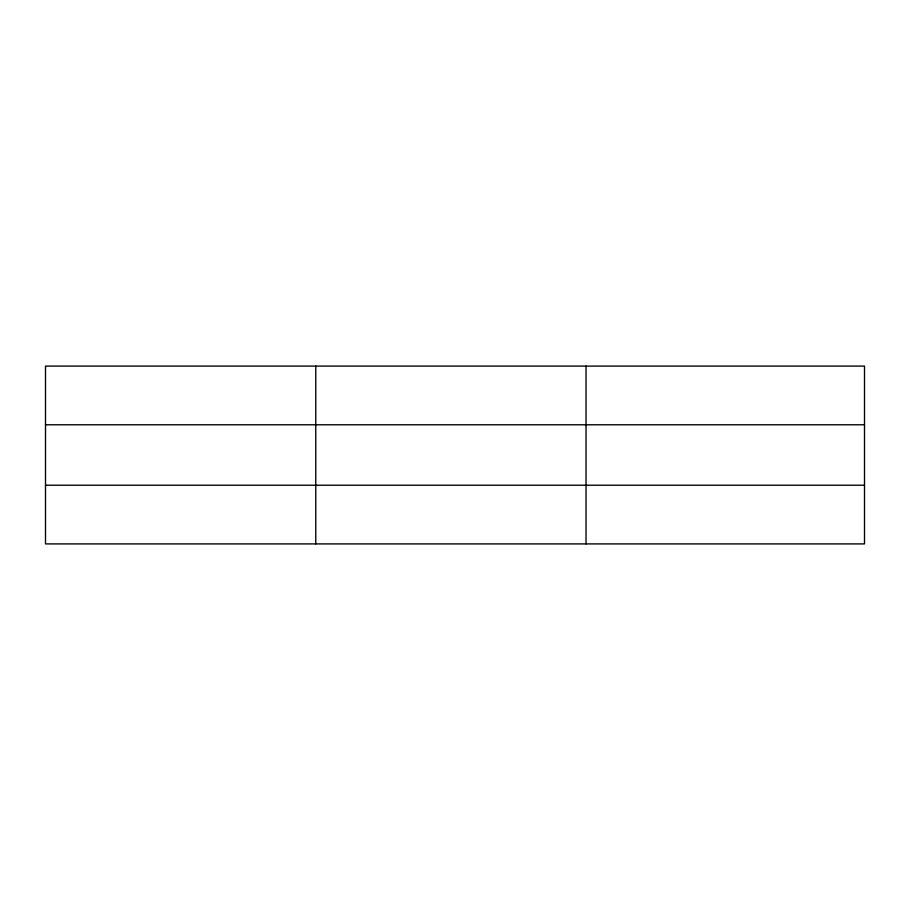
<?xml version="1.0" encoding="UTF-8"?>
<svg xmlns="http://www.w3.org/2000/svg" width="910" height="910" viewBox="0 0 910 910"><rect width="100%" height="100%" fill="white"/><g stroke="black" fill="none" stroke-linecap="round" stroke-linejoin="round"><path stroke-width="1.36" d="M315.77 366.093L315.77 543.907M586.04 366.093L586.04 543.907M864.5 424.777L864.5 366.093L45.5 366.093L45.5 543.907L864.5 543.907L864.5 424.777L45.5 424.777M45.5 485.223L864.5 485.223"/></g></svg>
